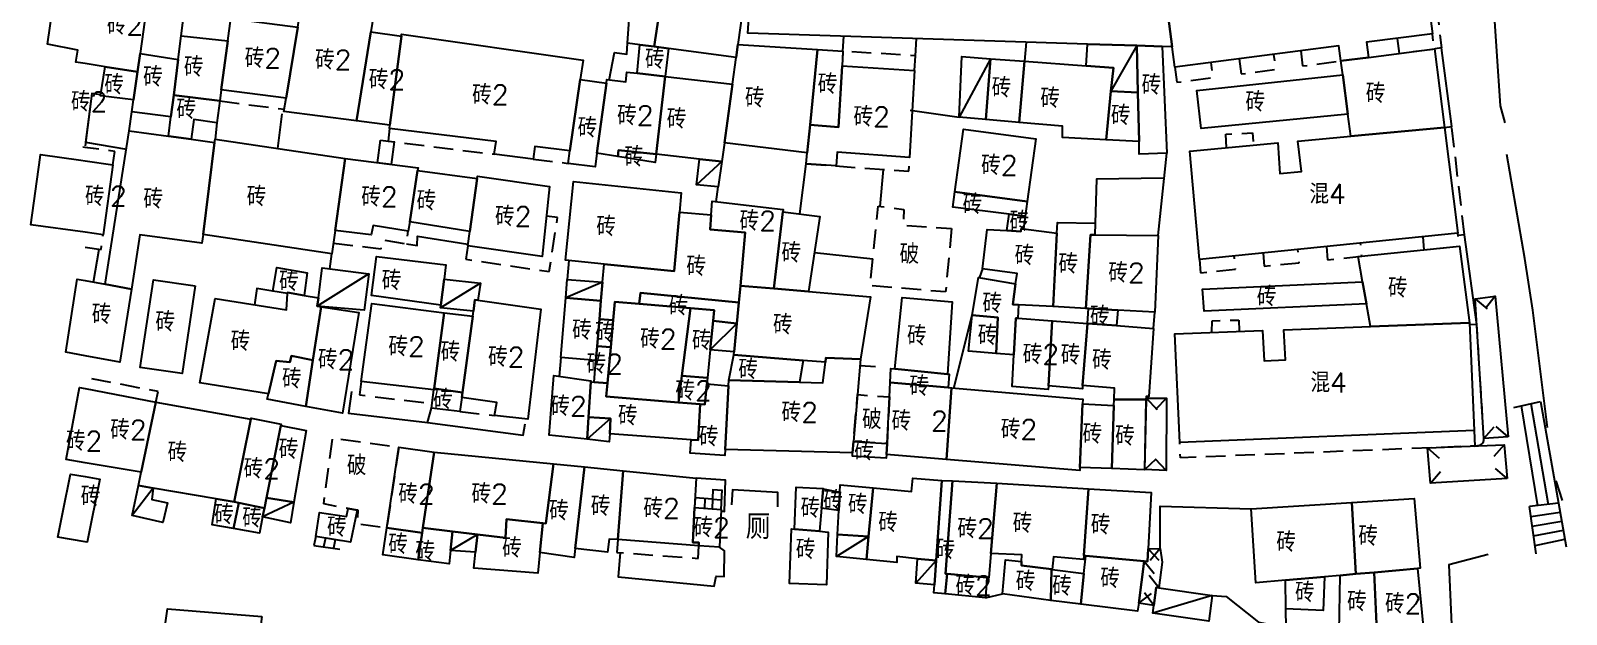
# Model space of a CAD drawing. Header units: millimetres. Extents: x 51 to 1261, y 60 to 1114.
# Drawn here: x 255 to 411.6, y 559.2 to 618.7 of the extents above; entities that cross this region are included whole.
import ezdxf

# ---------------------------------------------------------------- set-up
doc = ezdxf.new("R2010")
doc.units = ezdxf.units.MM
doc.linetypes.add('X5', pattern=[3, 2, -1])
doc.layers.add('JMD', color=6, linetype='Continuous')
doc.styles.add('HZ', font='rs.shx', dxfattribs={"width": 0.8, "bigfont": 'hztxt.shx'})
doc.linetypes.add('443', pattern='A,9.4,[169,AAA.SHX,S=1,R=0,X=0,Y=0.15],0.6', length=10)
doc.linetypes.add('444', pattern='A,4.5,[145,AAA.SHX,S=1,R=0,X=0,Y=1],4.5,-0.5,[146,AAA.SHX,S=1,R=0,X=0,Y=0],-0.5', length=10)

msp = doc.modelspace()

# ---------------------------------------------------------------- linework, layer by layer
at = {"layer": 'JMD', "color": 6, "linetype": 'Continuous', "flags": 128}
for points in [[(391.43, 616.01), (388.61, 615.65), (388.41, 617.18), (371.69, 615.01), (371.41, 617.09), (370.39, 624.92), (370.26, 625.91), (379.16, 627.01), (379.74, 624.03), (381.64, 624.23), (381.36, 627.28), (396.56, 629.16), (397.94, 618.42), (391.23, 617.55)], [(331.34, 626.79), (333.74, 626.67), (337.19, 626.51), (350.96, 625.85), (354.67, 625.67), (357.37, 625.54), (362.79, 625.28), (365.23, 625.17), (369.21, 624.98), (370.39, 624.92), (371.41, 617.09), (370.39, 617.13), (367.81, 617.21), (362.79, 617.37), (328.13, 618.49), (328.46, 623.12), (328.73, 626.91)], [(257.98, 624.11), (260.57, 623.81), (267.11, 623.06), (266.18, 616.4), (265.92, 614.53), (262.62, 615.06), (260.57, 615.39), (259.62, 615.54), (259.85, 616.75), (256.73, 617.37), (257.74, 624.14)], [(324.86, 623.47), (327.93, 623.18), (327.12, 617.32), (326.94, 616.01), (320.05, 616.92), (318.6, 617.11), (319.29, 621.62), (319.65, 623.98)], [(289.72, 618.63), (288.25, 609.54), (280.85, 610.51), (281.07, 611.84), (282.25, 619.1), (282.48, 620.52), (282.72, 622.04), (290.09, 620.96)], [(317.43, 621.75), (319.29, 621.62), (318.6, 617.11), (317.14, 617.3), (315.88, 617.47), (316.1, 620.82), (316.92, 621.79)], [(282.25, 619.1), (281.07, 611.84), (274.45, 612.71), (275.13, 617.71), (275.44, 619.99)], [(292.83, 618.18), (291.66, 609.09), (288.25, 609.54), (289.72, 618.63)], [(275.13, 617.71), (274.45, 612.71), (274.3, 611.57), (269.61, 612.17), (270.07, 615.8), (270.38, 618.22)], [(311.06, 613.75), (310.01, 606.5), (306.44, 606.94), (306.25, 605.65), (302.28, 606.14), (302.47, 607.43), (291.62, 608.77), (291.66, 609.09), (292.83, 618.18), (292.85, 618.38), (311.35, 615.74)], [(318.6, 617.11), (320.05, 616.92), (319.72, 614.06), (316.85, 614.39), (317.14, 617.3)], [(335.26, 616.81), (334.49, 609.12), (334.21, 606.29), (325.75, 607.31), (326.57, 613.29), (326.94, 616.01), (327.12, 617.32)], [(367.81, 617.21), (367.91, 612.42), (365.17, 612.58), (365.41, 614.95), (362.64, 615.16), (362.79, 617.37)], [(370.39, 617.13), (370.86, 606.25), (368.06, 606.15), (368.03, 607.43), (367.91, 612.42), (367.81, 617.21)], [(399.16, 608.88), (389.62, 607.99), (389.32, 610.24), (388.8, 614.25), (388.61, 615.65), (391.43, 616.01), (398.14, 616.88)], [(270.07, 615.8), (269.61, 612.17), (269.33, 609.95), (265.35, 610.47), (265.52, 611.68), (265.92, 614.53), (266.18, 616.4)], [(337.75, 615.14), (337.39, 608.91), (334.49, 609.12), (335.26, 616.81), (337.84, 616.64)], [(352.9, 615.88), (352.41, 609.69), (349.69, 609.93), (349.98, 616.1)], [(356.36, 615.63), (355.81, 609.39), (352.41, 609.69), (352.9, 615.88)], [(362.64, 615.16), (365.41, 614.95), (365.17, 612.58), (364.67, 607.62), (360.24, 607.86), (360.24, 609.01), (355.81, 609.39), (356.36, 615.63)], [(265.92, 614.53), (265.52, 611.68), (262.14, 612.08), (262.62, 615.06)], [(313.73, 613.39), (312.76, 606.26), (312.57, 604.87), (309.83, 605.21), (310.01, 606.5), (311.06, 613.75)], [(316.85, 614.39), (319.72, 614.06), (318.79, 606.14), (314.96, 606.56), (314.9, 605.91), (312.76, 606.26), (313.73, 613.39), (313.78, 613.75), (315.69, 613.51), (315.8, 614.51)], [(326.57, 613.29), (325.75, 607.31), (325.49, 605.41), (323.23, 605.65), (318.79, 606.14), (319.72, 614.06)], [(334.21, 606.29), (334.49, 609.12), (337.39, 608.91), (337.75, 615.14), (345.14, 614.68), (344.63, 605.8), (337.24, 606.35), (337.16, 604.95), (334.1, 605.17)], [(389.32, 610.24), (374.37, 608.77), (373.92, 612.63), (388.8, 614.25)], [(274.3, 611.57), (274, 609.34), (271.65, 609.67), (271.39, 607.67), (269.08, 607.98), (269.33, 609.95), (269.61, 612.17)], [(367.91, 612.42), (368.03, 607.43), (364.67, 607.62), (365.17, 612.58)], [(269.08, 607.98), (271.39, 607.67), (273.78, 607.35), (272.6, 597.95), (272.49, 597.08), (266.16, 597.93), (265.29, 592.39), (262.63, 592.88), (265.08, 608.52)], [(287.1, 605.69), (286.07, 598.36), (285.74, 595.98), (272.6, 597.95), (273.78, 607.35), (273.83, 607.68)], [(356.64, 601.31), (349.24, 602.3), (350.13, 608.71), (357.52, 607.72)], [(389.62, 607.99), (399.16, 608.88), (400.54, 598.1), (374.18, 595.4), (373.2, 606.45), (382.17, 607.29), (382.37, 604.17), (384.61, 604.39), (384.21, 607.48)], [(260.14, 605.52), (260.57, 605.46), (263.4, 605.06), (262.41, 597.92), (260.57, 598.18), (255.03, 598.96), (255.98, 605.8), (256.02, 606.1)], [(318.79, 606.14), (318.69, 605.29), (314.9, 605.91), (314.96, 606.56)], [(294.48, 604.49), (293.67, 599.24), (293.53, 598.29), (289.94, 598.88), (289.73, 597.93), (286.07, 598.36), (287.1, 605.69), (294.52, 604.76)], [(300.56, 603.66), (299.79, 598.25), (293.67, 599.24), (294.48, 604.49)], [(325.49, 605.41), (325.13, 602.8), (322.92, 603.03), (323.23, 605.65)], [(299.79, 598.25), (300.56, 603.66), (300.59, 603.92), (307.94, 602.85), (307.18, 595.7), (299.59, 596.82)], [(321.17, 600.25), (320.62, 594.21), (313.48, 594.94), (309.55, 595.34), (310.36, 603.36), (321.34, 602.21)], [(331.71, 600.26), (330.81, 592.45), (327.38, 592.74), (327.88, 598.17), (324.29, 598.46), (324.41, 599.95), (324.52, 601.35), (331.73, 600.49)], [(356.64, 601.31), (356.43, 599.82), (354.78, 600.02), (349.03, 600.73), (349.24, 602.3)], [(324.41, 599.95), (324.29, 598.46), (327.88, 598.17), (327.38, 592.74), (327.22, 591.02), (317.2, 592.02), (317.06, 590.9), (314.6, 591.11), (314.42, 589.23), (313.01, 589.33), (313.17, 591.19), (313.32, 593.09), (313.48, 594.94), (320.62, 594.21), (321.17, 600.25)], [(334.32, 592.14), (330.81, 592.45), (331.71, 600.26), (335.5, 599.81)], [(356.43, 599.82), (356.25, 598.52), (356.01, 598.55), (355.97, 598.27), (354.55, 598.36), (354.78, 600.02)], [(356.25, 598.52), (359.65, 598.08), (359.26, 590.62), (355.75, 590.8), (355.16, 590.84), (355.45, 592.94), (355.6, 594), (352.07, 594.47), (352.56, 598.48), (354.55, 598.36), (355.97, 598.27), (356.01, 598.55)], [(363.53, 597.91), (363.08, 597.92), (362.6, 590.43), (359.26, 590.62), (359.65, 598.08), (359.71, 599.17), (363.56, 599.1)], [(363.53, 597.91), (369.97, 597.85), (369.65, 590.05), (365.86, 590.26), (362.87, 590.42), (362.6, 590.43), (363.08, 597.92)], [(401.72, 588.94), (391.63, 588.58), (391.22, 590.9), (390.82, 593.15), (390.37, 595.7), (400.71, 596.76)], [(297.19, 593.42), (296.85, 590.76), (289.76, 591.75), (290.29, 595.71), (297.37, 594.87)], [(262.63, 592.88), (265.29, 592.39), (264.12, 584.94), (260.57, 585.6), (258.61, 585.96), (259.78, 593.41), (260.57, 593.27)], [(282.9, 591.75), (281.21, 592.05), (281.2, 591.94), (279.7, 592.19), (280.12, 594.58), (283.2, 594.05)], [(284.25, 590.65), (284.36, 591.49), (284.75, 594.56), (289.5, 593.95), (289.04, 590.23)], [(300.61, 591.25), (300.32, 591.29), (300.16, 590.13), (296.81, 590.49), (296.85, 590.76), (297.19, 593.42), (300.88, 593.01)], [(313.32, 593.09), (313.17, 591.19), (309.58, 591.49), (309.74, 593.38)], [(355.45, 592.94), (355.16, 590.84), (355.75, 590.8), (355.66, 589.43), (355.48, 589.44), (355.28, 585.7), (353.46, 585.84), (353.64, 589.49), (351, 589.74), (351.66, 593.59)], [(271.81, 592.74), (270.47, 583.8), (266.2, 584.41), (267.55, 593.35)], [(282.9, 591.75), (284.36, 591.49), (284.25, 590.65), (284.64, 590.59), (283.8, 585.15), (281.63, 585.59), (281.45, 584.95), (280.06, 585.08), (279.27, 581.72), (272.26, 582.85), (273.82, 591.44), (281.11, 590.29), (281.2, 591.94), (281.21, 592.05)], [(327.22, 591.02), (327.02, 588.87), (324.61, 589.15), (324.72, 590.24), (322.31, 590.45), (317.06, 590.9), (317.2, 592.02)], [(330.81, 592.45), (334.32, 592.14), (340.66, 591.6), (339.64, 585.26), (336.11, 585.39), (336.05, 584.94), (333.78, 585.12), (326.73, 585.69), (326.76, 586.01), (327.02, 588.87), (327.22, 591.02), (327.38, 592.74)], [(391.22, 590.9), (374.66, 590.14), (374.49, 592.4), (390.82, 593.15)], [(283.08, 580.44), (283.8, 585.15), (284.64, 590.59), (288.47, 590.01), (286.83, 579.75)], [(297.17, 589.99), (296.16, 582.27), (296.14, 582.13), (288.73, 582.99), (289.8, 590.91)], [(300.61, 591.25), (307.04, 590.36), (305.73, 579.14), (302.31, 579.52), (302.56, 580.84), (298.97, 581.33), (299.04, 581.84), (300.1, 589.62), (300.16, 590.13), (300.32, 591.29)], [(313.17, 591.19), (313.01, 589.33), (312.78, 586.59), (312.66, 585.13), (309.07, 585.42), (309.58, 591.49)], [(317.06, 590.9), (322.31, 590.45), (321.42, 583.54), (321.07, 580.85), (313.7, 581.46), (313.83, 582.81), (314.17, 586.49), (314.42, 589.23), (314.6, 591.11)], [(324.61, 589.15), (324.31, 586.2), (324.03, 583.36), (321.42, 583.54), (322.31, 590.45), (324.72, 590.24)], [(348.51, 583.73), (343.12, 584.27), (343.88, 591.55), (348.98, 591.09)], [(365.86, 590.26), (365.74, 588.67), (362.76, 588.89), (362.87, 590.42)], [(300.1, 589.62), (299.04, 581.84), (296.16, 582.27), (297.17, 589.99)], [(314.42, 589.23), (314.17, 586.49), (312.78, 586.59), (313.01, 589.33)], [(327.02, 588.87), (326.76, 586.01), (324.31, 586.2), (324.61, 589.15)], [(353.46, 585.84), (350.63, 586.06), (351, 589.74), (353.64, 589.49)], [(355.66, 589.43), (359.17, 589.16), (358.79, 582.54), (358.77, 582.17), (355.11, 582.47), (355.28, 585.7), (355.48, 589.44)], [(362.76, 588.89), (362.28, 582.57), (362.26, 582.24), (358.79, 582.54), (359.17, 589.16)], [(365.74, 588.67), (369.51, 588.38), (369.02, 581.44), (368.76, 581.44), (368.76, 581.26), (368.76, 581.13), (365.48, 581.13), (365.52, 582.3), (362.28, 582.57), (362.76, 588.89)], [(391.63, 588.58), (401.72, 588.94), (402.19, 577.97), (372.18, 576.76), (371.67, 587.85), (380.63, 588.18), (380.79, 585.08), (382.96, 585.17), (382.79, 588.25)], [(283.8, 585.15), (283.08, 580.44), (279.13, 581.16), (279.27, 581.72), (280.06, 585.08), (281.45, 584.95), (281.63, 585.59)], [(314.17, 586.49), (313.83, 582.81), (312.48, 582.91), (312.66, 585.13), (312.78, 586.59)], [(333.78, 585.12), (333.42, 582.91), (326.22, 583.12), (326.73, 585.69)], [(339.64, 585.26), (339.33, 581.64), (338.93, 576.86), (338.83, 575.71), (325.82, 576.04), (326.18, 582.54), (326.22, 583.12), (333.42, 582.91), (335.8, 582.84), (336.05, 584.94), (336.11, 585.39)], [(343.12, 584.27), (348.51, 583.73), (348.67, 583.72), (348.58, 582.36), (342.66, 582.88), (342.73, 584.31)], [(312.15, 582.93), (311.91, 579.35), (311.76, 577.08), (307.89, 577.52), (308.37, 583.58), (312.15, 583.03)], [(312.48, 582.91), (313.83, 582.81), (313.7, 581.46), (321.07, 580.85), (323.3, 580.66), (323.08, 576.98), (322.37, 577.03), (314.06, 577.64), (314.14, 579.2), (311.91, 579.35), (312.15, 582.93)], [(324.03, 583.36), (323.96, 582.73), (323.75, 580.62), (323.3, 580.66), (321.07, 580.85), (321.42, 583.54)], [(326.18, 582.54), (325.82, 576.04), (325.79, 575.44), (322.27, 575.66), (322.37, 577.03), (323.08, 576.98), (323.3, 580.66), (323.75, 580.62), (323.96, 582.73)], [(348.58, 582.36), (348.92, 582.33), (348.41, 575.04), (342.28, 575.55), (342.34, 576.65), (342.58, 581.4), (342.66, 582.88)], [(267.8, 580.87), (266.3, 573.73), (260.57, 574.7), (258.66, 575.02), (260.02, 582.37), (260.57, 582.27)], [(277.47, 579.14), (275.78, 570.7), (273.95, 571.01), (267.52, 572.1), (266.01, 572.36), (266.3, 573.73), (267.8, 580.87)], [(299.04, 581.84), (298.97, 581.33), (298.78, 579.91), (295.89, 580.24), (296.14, 582.13), (296.16, 582.27)], [(362.27, 580.69), (362, 574.21), (361.99, 573.89), (348.41, 575.04), (348.92, 582.33), (362.29, 581.16)], [(368.76, 581.12), (368.59, 573.98), (365.25, 574.1), (365.46, 580.54), (365.48, 581.13), (368.76, 581.13)], [(314.06, 577.64), (314.01, 576.83), (311.76, 577.08), (311.91, 579.35), (314.14, 579.2)], [(365.46, 580.54), (365.25, 574.1), (362, 574.21), (362.27, 580.69)], [(280.54, 578.48), (279.06, 571.12), (278.86, 570.08), (276.25, 570.6), (275.78, 570.7), (277.47, 579.14), (277.49, 579.25), (280.57, 578.63)], [(281.87, 570.66), (279.06, 571.12), (280.54, 578.48), (283.12, 577.97)], [(296.16, 575.78), (295.02, 568.05), (294.95, 567.56), (291.34, 568.05), (292.56, 576.28)], [(342.34, 576.65), (342.28, 575.55), (342.26, 575.16), (338.8, 575.36), (338.83, 575.71), (338.93, 576.86)], [(308.32, 574.57), (307.56, 568.49), (307.26, 568.52), (303.53, 568.95), (303.42, 567.03), (300.58, 567.38), (298.03, 567.68), (295.02, 568.05), (296.16, 575.78)], [(258.31, 569.66), (259.07, 573.53), (260.57, 573.28), (262.06, 573.03), (260.8, 566.6), (260.57, 566.64), (257.81, 567.11)], [(311.49, 574.26), (310.54, 565.95), (310.44, 565.05), (306.94, 565.56), (307.26, 568.52), (307.56, 568.49), (308.32, 574.57)], [(315.45, 573.86), (314.88, 566.86), (313.99, 566.92), (313.82, 565.58), (310.54, 565.95), (311.49, 574.26)], [(322.72, 570.12), (322.52, 566.57), (323.16, 566.55), (323.15, 566.24), (314.88, 566.86), (315.45, 573.86), (322.88, 573.13)], [(347.94, 572.89), (347.34, 564.72), (345.44, 564.91), (343.32, 565.13), (343.32, 564.53), (340.23, 564.83), (340.45, 567.16), (340.93, 572.13), (344.82, 571.77), (344.96, 573.12)], [(267.52, 572.1), (267.37, 570.96), (268.97, 570.61), (268.49, 568.61), (265.38, 569.31), (266.01, 572.36)], [(335.81, 572.03), (335.65, 570.06), (335.46, 567.71), (332.89, 567.93), (333.07, 572.22), (335.82, 572.07)], [(337.53, 571.7), (337.43, 569.81), (335.65, 570.06), (335.81, 572.03)], [(340.93, 572.13), (340.45, 567.16), (337.3, 567.38), (337.43, 569.81), (337.53, 571.7), (337.56, 572.43)], [(349.02, 572.84), (348.31, 563.38), (348.47, 563.36), (348.27, 561.32), (347.1, 561.43), (347.16, 562.24), (347.34, 564.72), (347.94, 572.89)], [(353.53, 572.62), (352.92, 565.44), (352.71, 562.96), (352.5, 562.98), (348.47, 563.36), (348.31, 563.38), (349.02, 572.84)], [(362.88, 572.04), (362.4, 565.23), (362.37, 564.83), (359.31, 565.12), (359.18, 563.82), (359.11, 563.83), (356.06, 564.22), (356.06, 564.64), (356.08, 565.32), (352.92, 565.44), (353.53, 572.62)], [(368.95, 565.93), (368.88, 564.63), (368.57, 564.66), (362.59, 565.22), (362.4, 565.23), (362.88, 572.04), (369.27, 571.65)], [(275.78, 570.7), (276.25, 570.6), (275.7, 567.98), (273.53, 568.36), (273.95, 571.01)], [(278.86, 570.08), (278.67, 569.18), (278.34, 567.51), (275.7, 567.98), (276.25, 570.6)], [(281.87, 570.66), (281.51, 568.57), (278.67, 569.18), (278.86, 570.08), (279.06, 571.12)], [(288.3, 569.87), (287.62, 566.59), (284.1, 567.19), (284.49, 569.61), (287.22, 569.21), (287.39, 570.03)], [(323.15, 566.24), (323.16, 566.55), (322.52, 566.57), (322.72, 570.12), (325.43, 569.92), (325.25, 566.09)], [(390.14, 563.36), (388.52, 563.21), (386.93, 563.07), (382.96, 562.72), (379.95, 562.46), (379.47, 570), (389.74, 570.65)], [(396.42, 563.91), (391.99, 563.52), (390.14, 563.36), (389.74, 570.65), (396.08, 571.05), (396.71, 563.94)], [(307.26, 568.52), (306.94, 565.56), (306.72, 563.44), (300.22, 563.95), (300.39, 565.59), (300.58, 567.38), (303.42, 567.03), (303.53, 568.95)], [(294.95, 567.56), (294.54, 564.81), (290.94, 565.3), (291.34, 568.05)], [(298.03, 567.68), (297.83, 565.76), (297.69, 564.38), (294.54, 564.81), (294.95, 567.56), (295.02, 568.05)], [(300.58, 567.38), (300.39, 565.59), (297.83, 565.76), (298.03, 567.68)], [(332.89, 567.93), (335.46, 567.71), (336.35, 567.63), (336.16, 562.24), (332.38, 562.39), (332.59, 567.96)], [(340.45, 567.16), (340.23, 564.83), (337.19, 565.14), (337.3, 567.38)], [(368.57, 564.66), (368.01, 560.39), (367.89, 559.55), (362.08, 560.27), (362.4, 563.41), (362.59, 565.22)], [(347.34, 564.72), (347.16, 562.24), (345.26, 562.43), (345.44, 564.91)], [(356.06, 564.64), (356.06, 564.22), (359.11, 563.83), (359.03, 560.65), (354.1, 561.33), (354.43, 564.79)], [(359.18, 563.82), (362.4, 563.41), (362.08, 560.27), (359.03, 560.65), (359.11, 563.83)], [(392.28, 557.54), (391.99, 563.52), (396.42, 563.91), (397.08, 557.35), (392.3, 556.96)], [(352.5, 562.98), (352.38, 560.94), (348.27, 561.32), (348.47, 563.36)], [(382.96, 562.72), (386.93, 563.07), (386.8, 559.63), (382.98, 559.81)], [(392.28, 557.54), (388.44, 557.48), (388.52, 563.21), (390.14, 563.36), (391.99, 563.52)], [(370.04, 561.93), (375.5, 561.16), (375.15, 558.56), (369.43, 559.36), (369.53, 560.15), (369.78, 561.97)], [(278.59, 559.03), (278.21, 556.14), (268.58, 556.92), (268.96, 559.81)]]:
    msp.add_lwpolyline(points, close=True, dxfattribs=at)
at = {"layer": 'JMD', "color": 6, "linetype": 'X5', "flags": 128}
for points in [[(396.56, 629.16), (397.53, 629.28), (398.86, 616.98), (398.14, 616.88)], [(394.35, 617.95), (394.55, 616.42), (398.14, 616.88), (397.94, 618.42)], [(345.14, 614.68), (345.23, 616.17), (337.84, 616.64), (337.75, 615.14)], [(371.69, 615.01), (371.89, 613.47), (375.58, 613.95), (375.38, 615.49)], [(378.24, 615.86), (378.44, 614.32), (381.99, 614.79), (381.79, 616.32)], [(384.51, 616.67), (384.71, 615.14), (388.61, 615.65)], [(274.3, 611.57), (280.89, 610.72)], [(291.62, 608.77), (291.46, 607.48), (302.28, 606.14)], [(376.95, 606.8), (376.87, 608.17), (379.6, 608.33), (379.7, 607.06)], [(401.21, 597.92), (399.92, 608.95)], [(263.4, 605.06), (263.59, 606.42), (260.57, 606.84), (260.55, 606.84), (260.33, 606.87)], [(263.4, 605.06), (263.59, 606.42), (260.55, 606.84)], [(306.25, 605.65), (309.83, 605.21)], [(334.1, 605.17), (344.55, 604.4), (344.63, 605.8)], [(299.59, 596.82), (299.4, 595.43), (307.89, 594.18), (308.75, 599.68), (307.62, 599.84)], [(285.89, 597.07), (290.75, 596.5), (290.95, 597.4), (293.33, 597.01), (293.53, 598.29)], [(396.96, 597.73), (397.08, 596.39), (400.71, 596.76), (400.54, 598.1)], [(260.57, 596.67), (262.2, 596.44), (262.41, 597.92)], [(260.57, 596.67), (262.2, 596.44), (262.41, 597.92)], [(387.14, 596.73), (387.26, 595.38), (390.74, 595.74), (390.62, 597.08)], [(374.18, 595.4), (374.3, 594.05), (377.86, 594.42), (377.74, 595.77)], [(380.68, 596.07), (380.8, 594.72), (384.35, 595.08), (384.23, 596.43)], [(375.46, 587.99), (375.49, 589.17), (378.21, 589.23), (378.24, 588.09)], [(402.26, 576.4), (402.89, 576.52), (403.11, 576.72), (403.17, 576.96), (403.19, 577.16), (402.47, 588.77), (401.72, 588.75)], [(267.8, 580.87), (268.02, 581.95), (260.57, 583.39)], [(267.8, 580.87), (268.02, 581.95), (260.57, 583.39)], [(288.73, 582.99), (288.55, 581.6), (295.96, 580.75)], [(298.78, 579.91), (302.31, 579.52)], [(402.19, 577.97), (402.26, 576.4), (372.25, 575.19), (372.18, 576.76)], [(314.88, 566.86), (314.78, 565.56), (323.09, 564.94), (323.15, 566.24)]]:
    msp.add_lwpolyline(points, dxfattribs=at)
at = {"layer": 'JMD', "color": 6, "linetype": '443', "flags": 128}
for points in [[(270.38, 618.22), (271.19, 624.69)], [(405.36, 609.35), (404.9, 611.09), (404.51, 616.63), (404.04, 623.78)], [(314.01, 613.69), (314.56, 616.52), (315.81, 616.33), (315.88, 617.47)], [(337.84, 616.64), (337.92, 618.17)], [(345.23, 616.17), (345.33, 617.93)], [(356.53, 617.57), (356.36, 615.63)], [(262.16, 612.21), (261.26, 612.34), (260.57, 607)], [(262.16, 612.21), (261.26, 612.34), (260.62, 607.37)], [(344.7, 610.62), (349.69, 609.93)], [(265.08, 608.52), (265.35, 610.47)], [(274, 609.34), (273.83, 607.68)], [(280.22, 606.72), (280.68, 610.27)], [(260.62, 607.37), (264.79, 606.66)], [(369.97, 597.85), (370.86, 606.25)], [(409.68, 578.28), (408.19, 590.23), (407.38, 595.51), (405.53, 606.12)], [(333.44, 600.06), (334.1, 605.17)], [(341.63, 600.82), (341.97, 604.59)], [(324.92, 601.3), (325.13, 602.8)], [(370.51, 603.7), (363.69, 603.59), (363.56, 599.1)], [(261.43, 593.1), (262.01, 596.46)], [(285.52, 594.46), (285.74, 595.98)], [(309.9, 595.31), (309.74, 593.38)], [(340.89, 595.46), (334.93, 596.1)], [(352.07, 594.47), (351.77, 593.6)], [(279.7, 592.19), (278.09, 592.47), (277.86, 590.8)], [(349.15, 582.29), (351, 589.74)], [(369.51, 588.38), (369.65, 590.05)], [(309.07, 585.42), (308.91, 583.5)], [(341.17, 584.47), (339.59, 584.56)], [(287.75, 581.96), (287.42, 579.76), (295.5, 578.81), (295.89, 580.24)], [(295.5, 578.81), (305.24, 577.49), (305.44, 578.66)], [(325.42, 569.8), (325.76, 569.74), (325.87, 572.93), (322.88, 573.13)], [(331.19, 570.19), (331.21, 571.65), (326.59, 571.92), (326.47, 570.4)], [(410.54, 572.85), (411.18, 570.86)], [(370.2, 565.95), (370.2, 570.27), (379.47, 570)], [(403.61, 565.35), (399.61, 564.29), (399.89, 558.22)], [(352.38, 560.94), (354.1, 561.33)], [(375.5, 561.16), (376.93, 561.07), (380.21, 558.46), (383.03, 557.86), (382.98, 559.81)]]:
    msp.add_lwpolyline(points, dxfattribs=at)
at = {"layer": 'JMD', "color": 6}
for points in [[(367.81, 617.21), (365.17, 612.58)], [(399.16, 608.88), (399.92, 608.95), (398.86, 616.98)], [(352.9, 615.88), (349.69, 609.93)], [(290.68, 607.57), (292.09, 607.4), (291.78, 605.11), (290.4, 605.28), (290.68, 607.57)], [(325.49, 605.41), (322.92, 603.03)], [(293.33, 597.01), (294.43, 596.83), (294.45, 597.8), (299.61, 596.97)], [(402.47, 588.77), (401.21, 597.92), (400.57, 597.85)], [(289.5, 593.95), (284.25, 590.65)], [(300.88, 593.01), (296.81, 590.49)], [(313.32, 593.09), (309.58, 591.49)], [(327.02, 588.87), (324.31, 586.2)], [(314.14, 579.2), (311.76, 577.08)], [(267.52, 572.1), (265.38, 569.31)], [(281.87, 570.66), (278.67, 569.18)], [(300.58, 567.38), (297.83, 565.76)], [(340.45, 567.16), (337.19, 565.14)], [(347.34, 564.72), (345.26, 562.43)], [(375.5, 561.16), (369.43, 559.36)]]:
    msp.add_lwpolyline(points, dxfattribs=at)
at = {"layer": 'JMD', "color": 6, "linetype": 'X5', "flags": 128}
for points in [[(348.92, 598.58), (348.31, 592.11), (340.61, 592.73), (341.44, 600.84), (344.06, 600.51), (343.99, 598.89)], [(342.58, 581.4), (342.34, 576.65), (338.93, 576.86), (339.33, 581.64)], [(292.56, 576.28), (291.34, 568.05), (288.33, 568.46), (288.42, 569.85), (288.3, 569.87), (287.39, 570.03), (284.9, 570.49), (285.8, 577.23)]]:
    msp.add_lwpolyline(points, close=True, dxfattribs=at)
at = {"layer": 'JMD', "color": 6, "linetype": 'Continuous', "flags": 128}
for points in [[(405.67, 577.35), (403.19, 577.16), (402.3, 591.39), (404.33, 591.67), (405.67, 577.35)], [(402.3, 591.39), (403.54, 590.38)], [(404.33, 591.67), (403.34, 590.42)], [(368.76, 581.12), (368.76, 581.13), (368.76, 581.26), (370.83, 581.26), (370.81, 573.92), (368.61, 573.99), (368.76, 581.12)], [(368.76, 581.26), (369.88, 580.12)], [(370.83, 581.26), (369.7, 580.13)], [(406.25, 580.32), (408.95, 580.94)], [(408.95, 580.94), (410.8, 570.56)], [(407, 580.49), (408.66, 570.31)], [(407.98, 580.72), (409.73, 570.44)], [(403.19, 577.16), (404.24, 578.37)], [(405.67, 577.35), (404.45, 578.38)], [(405.58, 573.08), (397.73, 572.6), (397.44, 576.21), (405.25, 576.52), (405.58, 573.08)], [(397.44, 576.21), (398.63, 575.15)], [(405.25, 576.52), (404.2, 575.32)], [(368.61, 573.99), (369.77, 575.09)], [(370.81, 573.92), (369.7, 575.07)], [(397.73, 572.6), (398.77, 573.81)], [(405.58, 573.08), (404.36, 574.12)], [(324.59, 572), (324.5, 569.99)], [(324.59, 571.98), (325.52, 571.91)], [(325.43, 569.92), (325.52, 571.93)], [(322.77, 571.12), (322.72, 570.12)], [(322.72, 570.12), (324.5, 569.99)], [(324.54, 570.99), (322.77, 571.12)], [(323.77, 571.05), (323.72, 570.04)], [(324.5, 569.99), (325.43, 569.92)], [(324.54, 570.98), (325.47, 570.91)], [(410.8, 570.56), (407.84, 570.22)], [(408.53, 565.4), (407.84, 570.22)], [(410.8, 570.56), (411.59, 566.12)], [(407.98, 569.23), (410.96, 569.65)], [(408.12, 568.24), (411.13, 568.73)], [(284.1, 567.19), (283.9, 566.26)], [(286.71, 566.75), (284.1, 567.19)], [(285.08, 567.02), (284.89, 566.12)], [(286.07, 566.85), (285.89, 565.99)], [(408.26, 567.25), (411.29, 567.82)], [(408.41, 566.26), (411.45, 566.91)], [(283.9, 566.26), (286.53, 565.9)], [(370.04, 561.93), (369.78, 561.97), (369.53, 560.15), (368.01, 560.39), (368.57, 564.66), (368.88, 564.63), (368.95, 565.93), (370.2, 565.95), (370.4, 564.57), (370.04, 561.93)], [(368.95, 565.93), (370.06, 564.78)], [(370.2, 565.95), (369.16, 564.74)], [(368.57, 564.66), (369.57, 563.41)], [(370.04, 561.93), (369.07, 563.21)], [(368.01, 560.39), (369.29, 561.35)], [(369.53, 560.15), (368.58, 561.44)]]:
    msp.add_lwpolyline(points, dxfattribs=at)
at = {"layer": 'JMD', "color": 6, "linetype": '444', "flags": 128}
msp.add_lwpolyline([(315.14, 565.53), (314.93, 563.07), (324.7, 562.11), (324.9, 563.14), (325.73, 563.1), (325.78, 565.71), (325.25, 566.09)], dxfattribs=at)

# ---------------------------------------------------------------- texts
at = {"layer": 'JMD', "color": 6, "style": 'HZ'}
for s, height, p in [('砖2', 2, (262.79, 618.32)), ('砖2', 2, (276.85, 614.93)), ('砖2', 2, (284.02, 614.76)), ('砖', 2, (317.66, 614.83)), ('砖', 2, (270.65, 614.04)), ('砖', 2, (262.53, 612.23)), ('砖', 2, (266.49, 613.03)), ('砖2', 2, (289.5, 612.75)), ('砖', 2, (335.27, 612.29)), ('砖', 2, (353, 611.92)), ('砖', 2, (368.29, 612.21)), ('砖2', 2, (259.13, 610.49)), ('砖2', 2, (300.04, 611.2)), ('砖', 2, (327.85, 610.89)), ('砖', 2, (357.97, 610.85)), ('砖', 2, (378.88, 610.48)), ('砖', 2, (391.15, 611.35)), ('砖', 2, (269.89, 609.72)), ('砖2', 2, (314.82, 609.09)), ('砖', 2, (319.88, 608.74)), ('砖2', 2, (338.92, 608.96)), ('砖', 2, (365.16, 609.1)), ('砖', 2, (310.79, 607.84)), ('砖', 2, (315.54, 604.88)), ('砖2', 2, (351.93, 604.01)), ('砖', 2, (260.56, 600.85)), ('2', 2, (263.11, 600.88)), ('砖', 2, (266.52, 600.59)), ('砖', 2, (277.05, 600.83)), ('砖2', 2, (288.73, 600.8)), ('混4', 2, (385.4, 601.09)), ('砖', 2, (294.37, 600.4)), ('砖', 2, (350.04, 600.05)), ('砖2', 2, (302.37, 598.8)), ('砖', 2, (312.7, 597.78)), ('砖2', 2, (327.3, 598.35)), ('砖', 2, (354.83, 598.3)), ('砖', 2, (331.57, 595.1)), ('破', 2, (343.61, 594.97)), ('砖', 2, (355.35, 594.83)), ('砖', 2, (321.88, 593.72)), ('砖', 2, (359.82, 593.97)), ('砖2', 2, (364.9, 593.05)), ('砖', 2, (280.35, 592.19)), ('砖', 2, (290.82, 592.27)), ('砖', 2, (393.41, 591.52)), ('砖', 2, (320.06, 589.71)), ('砖', 2, (352.07, 589.94)), ('砖', 2, (380.03, 590.64)), ('砖', 2, (261.26, 588.82)), ('砖', 2, (267.74, 588.06)), ('砖', 2, (363.03, 588.62)), ('砖', 2, (310.23, 587.22)), ('砖', 2, (312.57, 586.95)), ('砖', 2, (330.71, 587.77)), ('砖', 2, (344.37, 586.64)), ('砖', 2, (351.59, 586.68)), ('砖', 2, (275.42, 586.08)), ('砖2', 2, (291.5, 585.54)), ('砖', 2, (296.83, 584.99)), ('砖2', 2, (317.17, 586.31)), ('砖', 2, (322.44, 586.16)), ('砖2', 2, (284.31, 584.21)), ('砖2', 2, (301.66, 584.47)), ('砖2', 2, (311.7, 583.77)), ('砖2', 2, (356.17, 584.74)), ('砖', 2, (360.06, 584.69)), ('砖', 2, (363.24, 584.17)), ('砖', 2, (280.65, 582.26)), ('砖', 2, (327.18, 583.21)), ('混4', 2, (385.51, 581.87)), ('砖2', 2, (320.76, 581.03)), ('砖', 2, (344.62, 581.51)), ('砖', 2, (296.05, 580.15)), ('砖2', 2, (308.01, 579.46)), ('砖2', 2, (331.58, 578.83)), ('砖', 2, (314.9, 578.49)), ('破', 2, (339.79, 578.12)), ('砖', 2, (342.8, 577.96)), ('2', 2, (346.82, 577.96)), ('砖2', 2, (353.94, 577.09)), ('砖2', 2, (258.62, 575.9)), ('砖2', 2, (263.14, 577.05)), ('砖', 2, (323.15, 576.35)), ('砖', 2, (362.27, 576.63)), ('砖', 2, (365.6, 576.42)), ('砖', 2, (268.99, 574.76)), ('砖', 2, (280.32, 575.07)), ('砖', 2, (338.99, 574.92)), ('砖2', 2, (276.74, 573.08)), ('破', 2, (287.26, 573.43)), ('砖', 2, (260.13, 570.28)), ('砖2', 2, (292.51, 570.51)), ('砖2', 2, (299.97, 570.52)), ('砖', 2, (312.13, 569.27)), ('砖', 2, (335.83, 569.82)), ('砖', 2, (338.35, 569.45)), ('砖', 2, (273.73, 568.41)), ('砖', 2, (276.6, 568.08)), ('砖', 2, (307.89, 568.81)), ('砖2', 2, (317.5, 569.06)), ('砖', 2, (333.53, 569.07)), ('砖', 2, (285.24, 567.14)), ('砖2', 2, (322.6, 567.09)), ('厕', 2.5, (327.93, 566.91)), ('砖', 2, (341.44, 567.61)), ('砖2', 2, (349.51, 566.99)), ('砖', 2, (355.15, 567.53)), ('砖', 2, (363.11, 567.38)), ('砖', 2, (390.39, 566.23)), ('砖', 2, (291.49, 565.39)), ('砖', 2, (294.25, 564.64)), ('砖', 2, (303.09, 565.01)), ('砖', 2, (333.04, 564.86)), ('砖', 2, (347.27, 564.87)), ('砖', 2, (382.03, 565.62)), ('砖', 2, (355.46, 561.61)), ('砖', 2, (364.08, 561.91)), ('砖2', 2, (349.32, 561.18)), ('砖', 2, (359.18, 561.13)), ('砖', 2, (383.93, 560.48)), ('砖', 2, (389.24, 559.55)), ('砖2', 2, (393.11, 559.33))]:
    msp.add_text(s, height=height, dxfattribs=at).set_placement(p)

doc.saveas('drawing.dxf')
